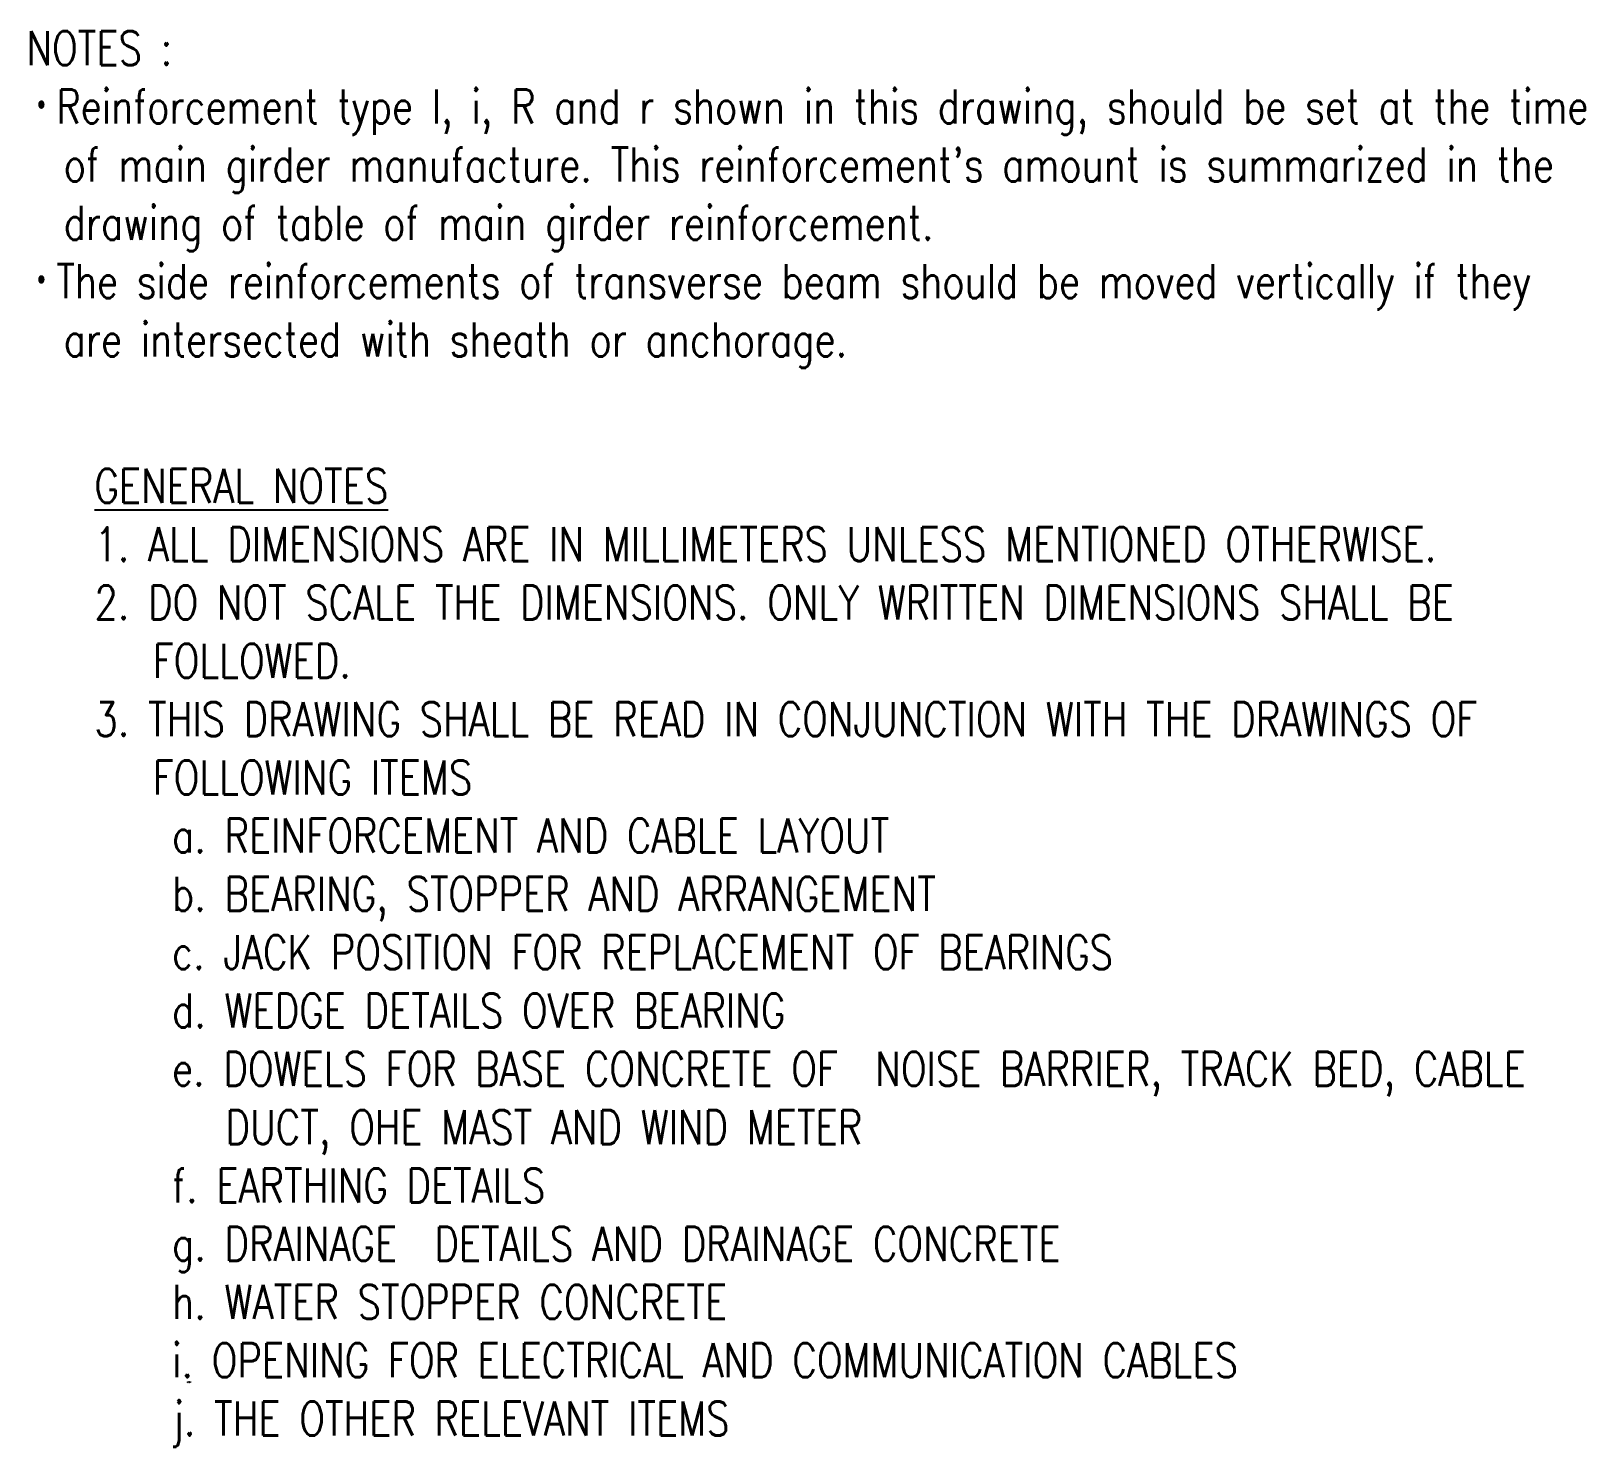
# Paper-space layout 'Layout2' of a CAD drawing. Header units: inches. Extents: x 0 to 6397, y 5 to 5834.
import ezdxf

# ---------------------------------------------------------------- set-up
doc = ezdxf.new("R2010")
doc.units = ezdxf.units.IN
doc.header["$MEASUREMENT"] = 0
doc.layers.add('TEXT', color=4, linetype='Continuous')
doc.styles.add('romans', font='romans.shx', dxfattribs={"bigfont": 'extfont.shx'})

psp = doc.layouts.new('Layout2')

# ---------------------------------------------------------------- texts
at = {"layer": 'TEXT', "style": 'romans', "width": 0.8}
for s, height, p in [('NOTES :', 140, (-18.9, 5694.3)), ('・Reinforcement type I, i, R and r shown in this drawing, should be set at the time', 140, (-18.9, 5454.3)), ("  of main girder manufacture. This reinforcement's amount is summarized in the ", 140, (-18.9, 5214.3)), ('  drawing of table of main girder reinforcement.', 140, (-18.9, 4974.3)), ('・The side reinforcements of transverse beam should be moved vertically if they ', 140, (-18.9, 4734.3)), ('  are intersected with sheath or anchorage. ', 140, (-18.9, 4494.3)), ('%%UGENERAL NOTES', 140, (261.1, 3891.7)), ('1. ALL DIMENSIONS ARE IN MILLIMETERS UNLESS MENTIONED OTHERWISE.', 140, (261.1, 3651.7)), ('2. DO NOT SCALE THE DIMENSIONS. ONLY WRITTEN DIMENSIONS SHALL BE ', 140, (261.1, 3411.7)), ('FOLLOWED.', 140, (501.1, 3171.7)), ('3. THIS DRAWING SHALL BE READ IN CONJUNCTION WITH THE DRAWINGS OF ', 140, (261.1, 2931.7)), ('FOLLOWING ITEMS', 140, (501.1, 2691.7)), ('a. REINFORCEMENT AND CABLE LAYOUT', 140, (581.1, 2451.7)), ('b. BEARING, STOPPER AND ARRANGEMENT', 140, (581.1, 2211.7)), ('c. JACK POSITION FOR REPLACEMENT OF BEARINGS', 140, (581.1, 1971.7)), ('d. WEDGE DETAILS OVER BEARING', 140, (581.1, 1731.7)), ('e. DOWELS FOR BASE CONCRETE OF  NOISE BARRIER, TRACK BED, CABLE', 140, (581.1, 1491.7)), ('DUCT, OHE MAST AND WIND METER', 140, (801.1, 1251.7)), ('f. EARTHING DETAILS', 140, (581.1, 1011.7)), ('g. DRAINAGE  DETAILS AND DRAINAGE CONCRETE', 140, (581.1, 771.7)), ('h. WATER STOPPER CONCRETE', 140, (581.1, 531.7)), ('i. OPENING FOR ELECTRICAL AND COMMUNICATION CABLES', 140, (581.1, 291.7)), ('NOTES :', 3.5, (642.1, 270.1)), ('j. THE OTHER RELEVANT ITEMS', 140, (581.1, 51.7))]:
    psp.add_text(s, height=height, dxfattribs=at).set_placement(p)

doc.saveas('drawing.dxf')
